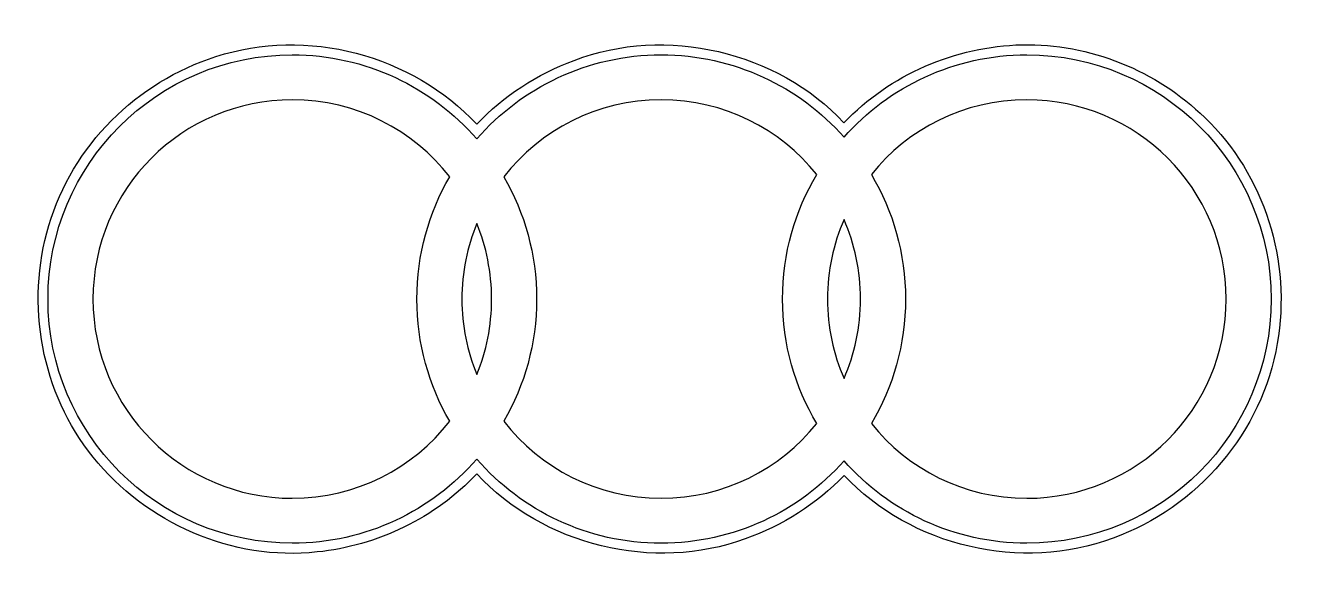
# Model space of a CAD drawing. Header units: centimetres. Extents: x -13.6 to 13.6, y -5.9 to 5.9.
import ezdxf

# ---------------------------------------------------------------- set-up
doc = ezdxf.new("R2010")
doc.units = ezdxf.units.CM
doc.header["$MEASUREMENT"] = 0
doc.layers.add('Layer 1', color=7, linetype='Continuous')

msp = doc.modelspace()

# ---------------------------------------------------------------- linework, layer by layer
at = {"layer": 'Layer 1', "color": 71, "lineweight": 25}
msp.add_open_spline([(7.796, 5.47131), (6.36375, 5.4399), (4.94804, 4.83119), (3.9645, 3.79203), (3.9645, 3.79203), (2.52944, 5.33318), (0.1321, 5.88965), (-1.84169, 5.13522), (-1.84169, 5.13522), (-2.6319, 4.84589), (-3.35684, 4.37223), (-3.93414, 3.75978), (-3.93414, 3.75978), (-5.31942, 5.25417), (-7.60028, 5.85932), (-9.54455, 5.21608), (-9.54455, 5.21608), (-11.23658, 4.68174), (-12.64218, 3.29428), (-13.13678, 1.58079), (-13.13678, 1.58079), (-13.64377, -0.10423), (-13.29893, -2.03711), (-12.18279, -3.40151), (-12.18279, -3.40151), (-11.05363, -4.82298), (-9.18856, -5.6448), (-7.36892, -5.44235), (-7.36892, -5.44235), (-6.07127, -5.31166), (-4.82555, -4.70937), (-3.93249, -3.761), (-3.93249, -3.761), (-2.5089, -5.29797), (-0.13266, -5.88757), (1.84241, -5.15818), (1.84241, -5.15818), (2.64344, -4.87689), (3.37857, -4.40586), (3.96615, -3.79572), (3.96615, -3.79572), (5.40286, -5.32103), (7.78166, -5.88666), (9.75249, -5.14469), (9.75249, -5.14469), (11.55727, -4.49823), (12.97346, -2.85029), (13.2828, -0.95311), (13.2828, -0.95311), (13.59385, 0.79155), (13.00856, 2.67811), (11.72624, 3.90442), (11.72624, 3.90442), (10.69151, 4.91633), (9.24774, 5.50195), (7.796, 5.47131)], degree=3, knots=[0, 0, 0, 0, 0.06666667, 0.06666667, 0.06666667, 0.06666667, 0.13333333, 0.13333333, 0.13333333, 0.13333333, 0.2, 0.2, 0.2, 0.2, 0.26666667, 0.26666667, 0.26666667, 0.26666667, 0.33333333, 0.33333333, 0.33333333, 0.33333333, 0.4, 0.4, 0.4, 0.4, 0.46666667, 0.46666667, 0.46666667, 0.46666667, 0.53333333, 0.53333333, 0.53333333, 0.53333333, 0.6, 0.6, 0.6, 0.6, 0.66666667, 0.66666667, 0.66666667, 0.66666667, 0.73333333, 0.73333333, 0.73333333, 0.73333333, 0.8, 0.8, 0.8, 0.8, 0.86666667, 0.86666667, 0.86666667, 0.86666667, 1, 1, 1, 1], dxfattribs=at)
at = {"layer": 'Layer 1', "color": 58, "lineweight": 25}
for points, knots in [([(-7.90144, 5.25532), (-10.80206, 5.25532), (-13.15586, 2.90075), (-13.15586, 0.00013), (-13.15586, 0.00013), (-13.15586, -2.90049), (-10.80206, -5.25429), (-7.90144, -5.25429), (-7.90144, -5.25429), (-6.31771, -5.25429), (-4.8974, -4.55217), (-3.93382, -3.4429), (-3.93382, -3.4429), (-2.97024, -4.55195), (-1.55051, -5.25429), (0.03303, -5.25429), (0.03303, -5.25429), (1.59762, -5.25429), (3.00313, -4.56911), (3.96594, -3.48302), (3.96594, -3.48302), (4.92874, -4.56889), (6.33367, -5.25429), (7.89808, -5.25429), (7.89808, -5.25429), (10.7987, -5.25429), (13.1525, -2.90049), (13.1525, 0.00013), (13.1525, 0.00013), (13.1525, 2.90075), (10.7987, 5.25532), (7.89808, 5.25532), (7.89808, 5.25532), (6.33367, 5.25532), (4.92874, 4.57013), (3.96594, 3.48405), (3.96594, 3.48405), (3.00313, 4.57035), (1.59762, 5.25532), (0.03303, 5.25532), (0.03303, 5.25532), (-1.55051, 5.25532), (-2.97025, 4.55319), (-3.93382, 3.44393), (-3.93382, 3.44393), (-4.8974, 4.55341), (-6.31772, 5.25532), (-7.90144, 5.25532)], [0, 0, 0, 0, 0.07692308, 0.07692308, 0.07692308, 0.07692308, 0.15384615, 0.15384615, 0.15384615, 0.15384615, 0.23076923, 0.23076923, 0.23076923, 0.23076923, 0.30769231, 0.30769231, 0.30769231, 0.30769231, 0.38461538, 0.38461538, 0.38461538, 0.38461538, 0.46153846, 0.46153846, 0.46153846, 0.46153846, 0.53846154, 0.53846154, 0.53846154, 0.53846154, 0.61538462, 0.61538462, 0.61538462, 0.61538462, 0.69230769, 0.69230769, 0.69230769, 0.69230769, 0.76923077, 0.76923077, 0.76923077, 0.76923077, 0.84615385, 0.84615385, 0.84615385, 0.84615385, 1, 1, 1, 1]), ([(-7.90144, 4.28713), (-6.52559, 4.28713), (-5.30086, 3.63778), (-4.51627, 2.62926), (-4.51627, 2.62926), (-4.9643, 1.85578), (-5.22139, 0.95768), (-5.22139, 0.00012), (-5.22139, 0.00012), (-5.22139, -0.95768), (-4.96451, -1.85552), (-4.51627, -2.62902), (-4.51627, -2.62902), (-5.30086, -3.63754), (-6.52559, -4.28689), (-7.90144, -4.28689), (-7.90144, -4.28689), (-10.26795, -4.28689), (-12.18845, -2.3664), (-12.18845, 0.00012), (-12.18845, 0.00012), (-12.18845, 2.36663), (-10.26796, 4.28713), (-7.90144, 4.28713)], [0, 0, 0, 0, 0.14285714, 0.14285714, 0.14285714, 0.14285714, 0.28571429, 0.28571429, 0.28571429, 0.28571429, 0.42857143, 0.42857143, 0.42857143, 0.42857143, 0.57142857, 0.57142857, 0.57142857, 0.57142857, 0.71428571, 0.71428571, 0.71428571, 0.71428571, 1, 1, 1, 1]), ([(0.03303, 4.28713), (1.38523, 4.28713), (2.59219, 3.65991), (3.37808, 2.68095), (3.37808, 2.68095), (2.91141, 1.89597), (2.64365, 0.97898), (2.64365, 0.00012), (2.64365, 0.00012), (2.64365, -0.97874), (2.91141, -1.89507), (3.37808, -2.67993), (3.37808, -2.67993), (2.59219, -3.65916), (1.38544, -4.28688), (0.03303, -4.28688), (0.03303, -4.28688), (-1.34282, -4.28688), (-2.56755, -3.63753), (-3.35214, -2.62901), (-3.35214, -2.62901), (-2.90391, -1.85552), (-2.64702, -0.95767), (-2.64702, 0.00013), (-2.64702, 0.00013), (-2.64702, 0.95769), (-2.90411, 1.85579), (-3.35214, 2.62927), (-3.35214, 2.62927), (-2.56755, 3.63779), (-1.34282, 4.28714), (0.03303, 4.28714), (0.03303, 4.28714), (0.03303, 4.28714), (0.03303, 4.28713), (0.03303, 4.28713)], [0, 0, 0, 0, 0.1, 0.1, 0.1, 0.1, 0.2, 0.2, 0.2, 0.2, 0.3, 0.3, 0.3, 0.3, 0.4, 0.4, 0.4, 0.4, 0.5, 0.5, 0.5, 0.5, 0.6, 0.6, 0.6, 0.6, 0.7, 0.7, 0.7, 0.7, 0.8, 0.8, 0.8, 0.8, 1, 1, 1, 1]), ([(7.89807, 4.28713), (10.26458, 4.28713), (12.18508, 2.36664), (12.18508, 0.00012), (12.18508, 0.00012), (12.18508, -2.36639), (10.26459, -4.28689), (7.89807, -4.28689), (7.89807, -4.28689), (6.54565, -4.28689), (5.33891, -3.65917), (4.55302, -2.67994), (4.55302, -2.67994), (5.01969, -1.89507), (5.28745, -0.97874), (5.28745, 0.00011), (5.28745, 0.00011), (5.28745, 0.97897), (5.01969, 1.89595), (4.55302, 2.68094), (4.55302, 2.68094), (5.33892, 3.6599), (6.54587, 4.28712), (7.89807, 4.28712), (7.89807, 4.28712), (7.89807, 4.28712), (7.89807, 4.28713), (7.89807, 4.28713)], [0, 0, 0, 0, 0.125, 0.125, 0.125, 0.125, 0.25, 0.25, 0.25, 0.25, 0.375, 0.375, 0.375, 0.375, 0.5, 0.5, 0.5, 0.5, 0.625, 0.625, 0.625, 0.625, 0.75, 0.75, 0.75, 0.75, 1, 1, 1, 1]), ([(3.96517, 1.70891), (4.19311, 1.18536), (4.32004, 0.6073), (4.32004, 0.00012), (4.32004, 0.00012), (4.32004, -0.60705), (4.19311, -1.18434), (3.96517, -1.70789), (3.96517, -1.70789), (3.73726, -1.18437), (3.61107, -0.607), (3.61107, 0.00012), (3.61107, 0.00012), (3.61107, 0.60725), (3.73726, 1.18539), (3.96517, 1.70891)], [0, 0, 0, 0, 0.2, 0.2, 0.2, 0.2, 0.4, 0.4, 0.4, 0.4, 0.6, 0.6, 0.6, 0.6, 1, 1, 1, 1]), ([(-3.93382, 1.6256), (-3.7281, 1.1243), (-3.61444, 0.57529), (-3.61444, 0.00013), (-3.61444, 0.00013), (-3.61444, -0.57517), (-3.72801, -1.12394), (-3.93382, -1.62534), (-3.93382, -1.62534), (-4.1397, -1.12387), (-4.25398, -0.57528), (-4.25398, 0.00013), (-4.25398, 0.00013), (-4.25398, 0.57539), (-4.13961, 1.12423), (-3.93382, 1.6256)], [0, 0, 0, 0, 0.2, 0.2, 0.2, 0.2, 0.4, 0.4, 0.4, 0.4, 0.6, 0.6, 0.6, 0.6, 1, 1, 1, 1])]:
    msp.add_open_spline(points, degree=3, knots=knots, dxfattribs=at)
at = {"layer": 'Layer 1', "color": 61, "lineweight": 25}
for points, knots in [([(-7.90144, 4.28713), (-6.52559, 4.28713), (-5.30086, 3.63778), (-4.51627, 2.62926), (-4.51627, 2.62926), (-4.9643, 1.85578), (-5.22139, 0.95768), (-5.22139, 0.00012), (-5.22139, 0.00012), (-5.22139, -0.95768), (-4.96451, -1.85552), (-4.51627, -2.62902), (-4.51627, -2.62902), (-5.30086, -3.63754), (-6.52559, -4.28689), (-7.90144, -4.28689), (-7.90144, -4.28689), (-10.26795, -4.28689), (-12.18845, -2.3664), (-12.18845, 0.00012), (-12.18845, 0.00012), (-12.18845, 2.36663), (-10.26796, 4.28713), (-7.90144, 4.28713)], [0, 0, 0, 0, 0.14285714, 0.14285714, 0.14285714, 0.14285714, 0.28571429, 0.28571429, 0.28571429, 0.28571429, 0.42857143, 0.42857143, 0.42857143, 0.42857143, 0.57142857, 0.57142857, 0.57142857, 0.57142857, 0.71428571, 0.71428571, 0.71428571, 0.71428571, 1, 1, 1, 1]), ([(0.03303, 4.28713), (1.38523, 4.28713), (2.59219, 3.65991), (3.37808, 2.68095), (3.37808, 2.68095), (2.91141, 1.89597), (2.64365, 0.97898), (2.64365, 0.00012), (2.64365, 0.00012), (2.64365, -0.97874), (2.91141, -1.89507), (3.37808, -2.67993), (3.37808, -2.67993), (2.59219, -3.65916), (1.38544, -4.28688), (0.03303, -4.28688), (0.03303, -4.28688), (-1.34282, -4.28688), (-2.56755, -3.63753), (-3.35214, -2.62901), (-3.35214, -2.62901), (-2.90391, -1.85552), (-2.64702, -0.95767), (-2.64702, 0.00013), (-2.64702, 0.00013), (-2.64702, 0.95769), (-2.90411, 1.85579), (-3.35214, 2.62927), (-3.35214, 2.62927), (-2.56755, 3.63779), (-1.34282, 4.28714), (0.03303, 4.28714), (0.03303, 4.28714), (0.03303, 4.28714), (0.03303, 4.28713), (0.03303, 4.28713)], [0, 0, 0, 0, 0.1, 0.1, 0.1, 0.1, 0.2, 0.2, 0.2, 0.2, 0.3, 0.3, 0.3, 0.3, 0.4, 0.4, 0.4, 0.4, 0.5, 0.5, 0.5, 0.5, 0.6, 0.6, 0.6, 0.6, 0.7, 0.7, 0.7, 0.7, 0.8, 0.8, 0.8, 0.8, 1, 1, 1, 1]), ([(7.89807, 4.28713), (10.26458, 4.28713), (12.18508, 2.36664), (12.18508, 0.00012), (12.18508, 0.00012), (12.18508, -2.36639), (10.26459, -4.28689), (7.89807, -4.28689), (7.89807, -4.28689), (6.54565, -4.28689), (5.33891, -3.65917), (4.55302, -2.67994), (4.55302, -2.67994), (5.01969, -1.89507), (5.28745, -0.97874), (5.28745, 0.00011), (5.28745, 0.00011), (5.28745, 0.97897), (5.01969, 1.89595), (4.55302, 2.68094), (4.55302, 2.68094), (5.33892, 3.6599), (6.54587, 4.28712), (7.89807, 4.28712), (7.89807, 4.28712), (7.89807, 4.28712), (7.89807, 4.28713), (7.89807, 4.28713)], [0, 0, 0, 0, 0.125, 0.125, 0.125, 0.125, 0.25, 0.25, 0.25, 0.25, 0.375, 0.375, 0.375, 0.375, 0.5, 0.5, 0.5, 0.5, 0.625, 0.625, 0.625, 0.625, 0.75, 0.75, 0.75, 0.75, 1, 1, 1, 1])]:
    msp.add_open_spline(points, degree=3, knots=knots, dxfattribs=at)

doc.saveas('drawing.dxf')
